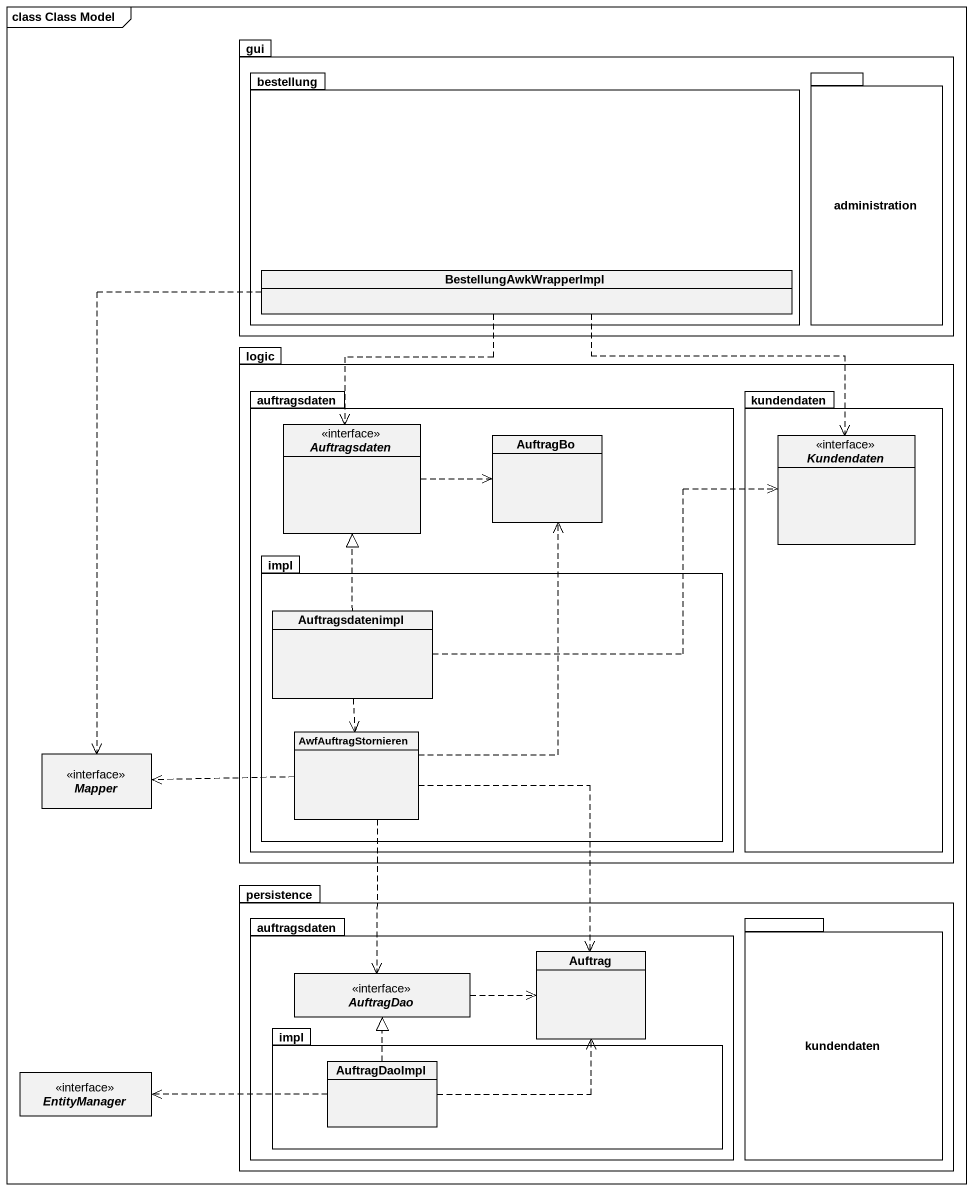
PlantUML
@startuml
mainframe class Class Model
hide circle
hide empty members
package gui {
  package bestellung {
    class BestellungAwkWrapperImpl
  }
  package administration {
  }
}
package logic {
  package auftragsdaten {
    interface Auftragsdaten
    class AuftragBo
    package impl {
      class Auftragsdatenimpl
      class AwfAuftragStornieren
    }
  }
  package kundendaten {
    interface Kundendaten
  }
}
interface Mapper
package persistence {
  package "auftragsdaten" as auftragsdaten_2 {
    class Auftrag
    interface AuftragDao
    package "impl" as impl_2 {
      class AuftragDaoImpl
    }
  }
  package "kundendaten" as kundendaten_2 {
  }
}
interface EntityManager
BestellungAwkWrapperImpl ..> Auftragsdaten
BestellungAwkWrapperImpl ..> Kundendaten
BestellungAwkWrapperImpl ..> Mapper
Auftragsdaten .right.> AuftragBo
Auftragsdatenimpl .up.|> Auftragsdaten
Auftragsdatenimpl .right.> Kundendaten
Auftragsdatenimpl ..> AwfAuftragStornieren
AwfAuftragStornieren .up.> AuftragBo
AwfAuftragStornieren .left.> Mapper
AwfAuftragStornieren ..> Auftrag
AwfAuftragStornieren ..> AuftragDao
AuftragDao .right.> Auftrag
AuftragDaoImpl .right.> Auftrag
AuftragDaoImpl .up.|> AuftragDao
AuftragDaoImpl .left.> EntityManager
@enduml
